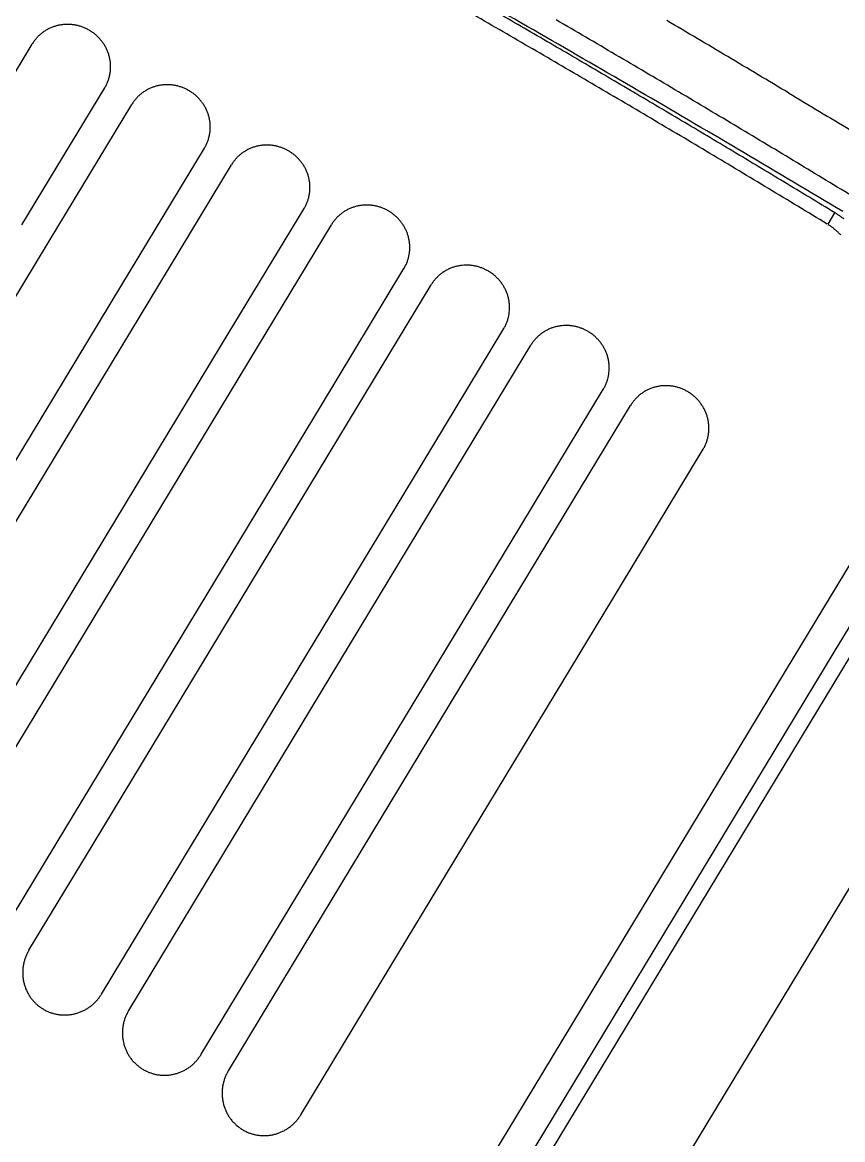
# Model space of a CAD drawing. Header units: metres. Extents: x -81 to 63023, y -186 to 109005.
# Drawn here: x 168.1791 to 168.4889, y -53.6673 to -53.2457 of the extents above; entities that cross this region are included whole.
import ezdxf

# ---------------------------------------------------------------- set-up
doc = ezdxf.new("R2010")
doc.units = ezdxf.units.M
doc.linetypes.add('TRATTEGGIATA2', pattern=[0.375, 0.25, -0.125])
doc.layers.add('LIN010CO', color=2, linetype='Continuous')
doc.layers.add('LIN025CO', color=7, linetype='Continuous')
pattern_1 = [(49.99999999999999, (140.0309396306686, 0), (1.82184668996004, -0.1593908553890309), [0.1905, -2.0955]), (355, (140.0309396306686, 0), (-0.3524342142496934, 1.910568452390351), [0.1524, -1.6764058417]), (100.4514447, (140.1827597006686, -0.013282535), (1.469412470903533, 1.751177519121951), [0.161900088, -1.780902446]), (46.18420000000002, (140.0309396306686, 0.508), (2.710790408921299, -0.4204232793272715), [0.2857499999999999, -3.143249999999999]), (96.63555760999996, (140.2568386306686, 0.472965), (2.37404134051503, 2.474261245977215), [0.2428502314, -2.6713560816]), (351.1841511700001, (140.0309396306686, 0.508), (2.37404134064977, 2.474261245855327), [0.2285996707, -2.5145973192]), (21, (140.2849396306686, 0.381), (1.516143912691325, -1.022651981870876), [0.1905, -2.0955]), (326.0000000000001, (140.2849396306686, 0.381), (0.6180202834764708, 1.841879661223193), [0.1524, -1.6764]), (71.45144499999999, (140.4112849566686, 0.295779001), (2.134164192787162, 0.8192276888590524), [0.161900088, -1.780899376]), (37.50000000000001, (140.0309396306686, 0), (0.03088603250591817, 0.8455503887315311), [0, -1.65608, 0, -1.7018, 0, -1.68275]), (7.499999999999999, (140.0309396306686, 0), (0.6681966251030574, 1.001805748181195), [0, -0.9702799999999999, 0, -1.61798, 0, -0.6413500000000001]), (327.5, (139.4645196306686, 0), (1.355905951668714, -0.05728743992673443), [0, -0.635, 0, -1.9812, 0, -2.6289]), (317.5, (139.2105196306686, 0), (1.48129181386018, 0.2542649103333303), [0, -0.8255, 0, -1.31572, 0, -1.8669])]

# ---------------------------------------------------------------- blocks, each defined once
blk = doc.blocks.new('scavatore2')
for p, q in [((1.03235272411257, -0.7324175916146487), (1.092732663732022, -0.7305939078796655)), ((1.03342820238322, -0.7643895181827247), (1.093819682952017, -0.7625654856674373)), ((1.033826036378741, -0.7763791745528579), (1.094060588628054, -0.774559882003814)), ((0.8477283488027751, -0.7819999707862735), (1.033826036378741, -0.7763791745528579)), ((0.8486941121518612, -0.81397521100007), (1.034872287884355, -0.808351983781904)), ((1.034872287884355, -0.808351983781904), (1.095147608313709, -0.8065314597915858)), ((0.8490562783554196, -0.8259660946205258), (1.035259184893221, -0.820342120481655)), ((1.035259184893221, -0.820342120481655), (1.095388518180698, -0.8185260058380663)), ((1.036281304433942, -0.8523156584706157), (1.096475537866354, -0.8504975836258382)), ((0.8500220417045057, -0.8579413348343223), (1.036281304433942, -0.8523156584706157)), ((1.036661298014224, -0.8643057036679238), (1.096876065246761, -0.8624870087951422)), ((0.8503841990604997, -0.8699319188017398), (1.036661298014224, -0.8643057036679238)), ((0.8513499624095857, -0.9019071590155363), (1.037666780408472, -0.8962797443382442)), ((1.037666780408472, -0.8962797443382442), (1.097927862312645, -0.8944596503861248)), ((0.8046835251152515, -0.9033166475128382), (0.8513499624095857, -0.9019071590155363)), ((0.8517121286131442, -0.9138980428688228), (1.03804093785584, -0.9082702659070492)), ((1.03804093785584, -0.9082702659070492), (1.098315209150314, -0.9064497735816985)), ((0.8049948806874454, -0.9153090659528971), (0.8517121286131442, -0.9138980428688228)), ((1.03902993304655, -0.9402448043692857), (1.099331183359027, -0.9384234973695129)), ((0.8526778919622302, -0.9458732830826193), (1.03902993304655, -0.9402448043692857)), ((0.806011454667896, -0.9472827713470906), (0.8526778919622302, -0.9458732830826193)), ((0.8530400535091758, -0.9578640167601407), (1.039398089982569, -0.9522353571373969)), ((1.039398089982569, -0.9522353571373969), (1.099705336149782, -0.9504138689953834)), ((0.8063854575157166, -0.9592731476295739), (0.8530400535091758, -0.9578640167601407)), ((0.8540058168582618, -0.9898392569739372), (1.040370298549533, -0.9842104027047753)), ((1.040370298549533, -0.9842104027047753), (1.100685637909919, -0.982388670090586)), ((0.8073663590475917, -0.9912479305639863), (0.8540058168582618, -0.9898392569739372)), ((1.040731864981353, -0.9962013044860214), (1.101046455558389, -0.9943795944564044)), ((0.8543679830618203, -1.001830140827224), (1.040731864981353, -0.9962013044860214)), ((0.8077271762304008, -1.003238854929805), (0.8543679830618203, -1.001830140827224)), ((1.198988902848214, -1.019878557883203), (1.203932453878224, -1.019652134738863)), ((0.8553337464109063, -1.03380538104102), (1.041688035707921, -1.028176834573969)), ((1.041688035707921, -1.028176834573969), (1.101991684641689, -1.026355454931036)), ((0.8086719554848969, -1.035214729141444), (0.8553337464109063, -1.03380538104102)), ((1.043737092521042, -1.098124601179734), (1.143905884120613, -1.095099156023934)), ((0.688983803614974, -1.126841995632276), (1.581650919746608, -1.099880349822342)), ((0.8574463538825512, -1.103751228423789), (1.043737092521042, -1.098124601179734)), ((0.737688000779599, -1.107368346303701), (0.8574463538825512, -1.103751228423789)), ((1.065401844214648, -1.109471997944638), (1.142301567830145, -1.107149359304458)), ((0.6888027219101787, -1.120846598874778), (1.065401844214648, -1.109471997944638)), ((0.6903419098816812, -1.171807232545689), (1.773505065124482, -1.139091944787651))]:
    blk.add_line(p, q)
for centre, radius, start, end in [((1.09319275431335, -0.7458553207106888), 0.0152683464454793, 86.81110970834304, 91.72679202816025), ((1.09319537319243, -0.7458215290680528), 0.01523446144280937, 81.90598063575098, 86.81387426220643), ((1.093182411044836, -0.7459042787086219), 0.01531821196613627, 77.0177187046081, 81.90155910889004), ((1.093193195294589, -0.7458617663942277), 0.01527436358040659, 72.12670615900498, 77.0213132437868), ((1.0931496610865, -0.7459918260574341), 0.01541150754380666, 67.26677925705037, 72.12106838653105), ((1.093146489001811, -0.7460002917796373), 0.01542054147600209, 62.41973219684905, 67.26806523043258), ((1.093074589967728, -0.7461394495330751), 0.01557717437979838, 57.62001977670889, 62.42230739769163), ((1.093077923636883, -0.7461337766144425), 0.01557059820220962, 52.81759925567356, 57.61919962564831), ((1.09295447031036, -0.7462986316531897), 0.01577655039545956, 48.08018619791113, 52.82222481831167), ((1.092928422149271, -0.7463250739965588), 0.01581362824722213, 43.34613415951481, 48.07396949182138), ((1.092821140307933, -0.7464313600212336), 0.0159646014073034, 38.67494152311767, 43.35925043503131), ((1.092773450538516, -0.7464634636417031), 0.01602189515779814, 33.98995439965879, 38.65799804957208), ((1.092617463320494, -0.7465726127848029), 0.01621224987993748, 29.38922366586457, 34.00159865030354), ((1.092554672155529, -0.7466063457541168), 0.01628351439761035, 24.79131734687863, 29.38421962091401), ((1.092572225723416, -0.7465985862072557), 0.01626432468566242, 20.19425879284487, 24.79243016642841), ((1.092397202737629, -0.746662381105125), 0.01645061081989331, 15.6468796260994, 20.19235984865452), ((1.092351560480893, -0.7466761418618262), 0.01649827310766895, 11.11657885205649, 15.65014623388164), ((1.092462049797177, -0.746656009927392), 0.01638597532583091, 6.558645210331628, 11.1219946608264), ((1.09230044670403, -0.746674470603466), 0.01654862954414704, 2.039330037867171, 6.558235426133305), ((1.092367558740079, -0.7466710729058832), 0.01648143896978081, 357.498823836689, 2.035827617656745), ((1.092663327232003, -0.746726973215118), 0.01617924108605774, 343.7855226542476, 348.4077485132103), ((1.092259496450424, -0.7466412098146975), 0.01659206885025829, 348.3978516968634, 352.9046150913726), ((1.092581070028245, -0.7466853149235249), 0.01626751022150028, 352.9188653620695, 357.5161203657316), ((1.092879239935428, -0.746833506738767), 0.01593908219581377, 329.8613286705604, 334.5531974426488), ((1.092657934408635, -0.7467329350765795), 0.01618213123720372, 334.5683309512916, 339.1896404569694), ((1.092584123834968, -0.7467000233009458), 0.01626282006565589, 339.1736403437202, 343.772269895283), ((1.093222179450095, -0.7471233264077455), 0.01548859342022442, 306.036895480609, 310.8652984382078), ((1.093204647302628, -0.7471022594254464), 0.01551599651838939, 310.8633605041354, 315.6832874598081), ((1.093083296902478, -0.7469834957737476), 0.01568579236742133, 315.6825710890737, 320.4262132917156), ((1.092986366245896, -0.7469060465227813), 0.01580984795768043, 320.4336556336129, 325.1637818113441), ((1.092917783651501, -0.7468599376734346), 0.01589247851476982, 325.1685805731324, 329.8739654441741), ((1.093357134144753, -0.747311866376549), 0.01526063095259131, 271.7368982277926, 276.6370032091235), ((1.093370286282152, -0.7474018011707813), 0.01516977887042699, 276.6269217842939, 281.5568068755568), ((1.093355234712362, -0.7473366104532033), 0.01523666348763388, 281.5631465137438, 286.4717273914106), ((1.093370112590492, -0.7473803136963397), 0.01519053550979372, 286.4646524304653, 291.3867489068451), ((1.093333012424409, -0.7472861590795219), 0.01529173564084827, 291.3875404325515, 296.2791695064465), ((1.093336196616292, -0.7472989682573825), 0.01527884093800564, 296.2897296539255, 301.18387860311), ((1.093280845787376, -0.7472019337583333), 0.01539051497511932, 301.1731196540063, 306.0324485442241), ((1.094520542770624, -0.789820262696594), 0.01526731076603811, 86.8109425094314, 91.72639572397698), ((1.094523276202381, -0.7897892540786415), 0.01523619808441454, 81.90682532121556, 86.8147189892765), ((1.094510208349675, -0.7898684977553785), 0.01531649244474064, 77.01631970672881, 81.9001600938888), ((1.094521098770201, -0.7898294960614294), 0.01527604131913087, 72.12864877498701, 77.02325586759571), ((1.094477457460016, -0.7899560341611505), 0.01540986646018322, 67.26430950249504, 72.11859863281184), ((1.094476560596377, -0.7899634214118123), 0.01541702643087457, 62.4219085073219, 67.27184509550732), ((1.094401344191283, -0.7901024802122265), 0.01557510765081677, 57.61073068943919, 62.41347648557057), ((1.094395222142339, -0.7901169685646892), 0.01559062151668677, 52.82438108392321, 57.6202544123934), ((1.094285048544407, -0.790261642774567), 0.01577246973163595, 48.08056126555747, 52.82305804938486), ((1.09426060738042, -0.7902884776704013), 0.01580876599430349, 43.34995671763832, 48.07962471987597), ((1.094147235620767, -0.7903974645305425), 0.01596602143241199, 38.67077262788478, 43.3550815248916), ((1.094103216659278, -0.790429457090795), 0.0160203796608982, 33.99369269938838, 38.66173635563778), ((1.093948814086616, -0.7905364714097232), 0.01620822685620024, 29.3886509326564, 34.00217136405988), ((1.093878560233861, -0.7905735613312572), 0.0162876412189894, 24.78884162458807, 29.38105662511487), ((1.093892897479236, -0.7905664364807308), 0.01627163757910022, 20.19181036909558, 24.7872326524832), ((1.093731420114636, -0.7906282043550164), 0.01644451109849415, 15.65228691248768, 20.19959988011316), ((1.093680296558887, -0.7906419227365404), 0.01649743988517315, 11.11646429712661, 15.65026077628032), ((1.093787535559386, -0.790622363332659), 0.01638844225142741, 6.558988848280341, 11.12165103015939), ((1.093912226613611, -0.7906515593640506), 0.01626427002744391, 352.9184071794758, 357.5165785531573), ((1.093628371600062, -0.7906404447276145), 0.01654862954126644, 2.039330037867171, 6.558235426133305), ((1.093695484101772, -0.790637046797201), 0.01648143897265197, 357.498823836689, 2.035827617656745), ((1.093985878396779, -0.7906970495823771), 0.01618291285576532, 334.5623565499882, 339.1836660510486), ((1.093910642899573, -0.7906673466786742), 0.01626379268391369, 339.1800464451633, 343.7782178247172), ((1.094002145342529, -0.7906956437509507), 0.01616802855139808, 343.7839190277871, 348.4093521487702), ((1.093577425926924, -0.7906055382918566), 0.0166021910028329, 348.3992262746291, 352.9032405140294), ((1.094401513691992, -0.7909423538949341), 0.01569770996604731, 315.6887443061471, 320.4291793128417), ((1.094310611486435, -0.790867721196264), 0.01581532432230314, 320.4305485194599, 325.1586129348987), ((1.094250297639519, -0.7908269942272455), 0.01588809377037518, 325.1623336467823, 329.8693221362547), ((1.09420729521662, -0.7908013078849763), 0.01593817967616959, 329.8670583963258, 334.5589271516348), ((1.094660937320441, -0.7912521332036704), 0.01529173564185167, 291.3875404325515, 296.2791695362758), ((1.094665877521038, -0.7912649642676115), 0.01527804361294871, 296.2838623244803, 301.1780112781121), ((1.094608775340021, -0.7911680575925857), 0.01539051497511932, 301.1731196540063, 306.0324485442241), ((1.094548329245299, -0.7910894290544093), 0.01548965773815945, 306.0421728281494, 310.8705757827339), ((1.094537121243775, -0.791073065251112), 0.01550936626454972, 310.8623296346711, 315.6843183288133), ((1.094685996416956, -0.7912906410638243), 0.01524780784507202, 271.7348365120333, 276.6390649127451), ((1.09469486400485, -0.7913468584883958), 0.01519094218103976, 276.630357927611, 281.5533706966908), ((1.094684049487114, -0.7912991552148014), 0.01523984493043096, 281.5572859485043, 286.4647214275595), ((1.094699735753238, -0.7913564427290112), 0.01518046070757305, 286.4692255722927, 291.3947581828006), ((1.095848609227687, -0.8337874186690897), 0.01526834644559298, 86.81110970834304, 91.72679200149194), ((1.095851228106767, -0.8337536270264536), 0.01523446144280937, 81.90598063575098, 86.81387426220643), ((1.095838137902319, -0.8338346215896308), 0.01531649244474064, 77.01631970672881, 81.9001600938888), ((1.095849028322846, -0.8337956201285124), 0.01527604131991527, 72.12864874959399, 77.02325586759571), ((1.095805387012661, -0.8339221582282335), 0.01540986646018322, 67.26430950249504, 72.11859863281184), ((1.095802322030067, -0.8339341622777283), 0.01542212249656265, 62.42271028566104, 67.27104330930153), ((1.095730444882065, -0.8340715474914759), 0.01557717437979838, 57.62001977670889, 62.42230739769163), ((1.09573377808556, -0.8340658745728433), 0.01557059820220962, 52.81759925567356, 57.61919962564831), ((1.095612003002316, -0.8342287922278047), 0.01577399277838439, 48.0807903551297, 52.82282897059518), ((1.09558425238356, -0.8342588399536908), 0.01581489057939752, 43.35087307495711, 48.07870838143924), ((1.095475160516798, -0.8343634384218603), 0.01596602143241199, 38.67077262788478, 43.3550815248916), ((1.095424802973866, -0.8344000922515988), 0.0160282413043584, 33.99483812972682, 38.6605909175268), ((1.09528632229194, -0.8344965276774019), 0.01619697301036256, 29.38704730414865, 34.00377500270537), ((1.095206485129893, -0.8345395352225751), 0.0162876412189894, 24.78884162458807, 29.38105662511487), ((1.095227697864175, -0.8345314832404256), 0.01626500686143214, 20.19693679244267, 24.7944208851461), ((1.09505116706714, -0.8345944611355662), 0.01645242650017597, 15.6450438430707, 20.19052406215524), ((1.095009305980057, -0.8346081075724214), 0.0164964165729668, 11.11790873429602, 15.65147610951316), ((1.095117900054902, -0.8345879579428583), 0.01638597532583091, 6.558645210331628, 11.1219946608264), ((1.094956296961755, -0.834606418851763), 0.01654862954126644, 2.039330037867171, 6.558235426133305), ((1.0950215193443, -0.8346031529363245), 0.01648333203885665, 357.4990493278931, 2.036053115977765), ((1.095329595729709, -0.8346610590815544), 0.01616864042113, 343.7824881305, 348.4072339859094), ((1.094903447665274, -0.8345716448966414), 0.0166040634923622, 348.4004914609231, 352.9045057057628), ((1.09524202067405, -0.83461755188182), 0.01626241309613868, 352.9176603265968, 357.5158316923314), ((1.095560582820326, -0.8347817375324667), 0.01590898764163961, 325.1654263091889, 329.8662294589714), ((1.09554829262197, -0.8347741705365479), 0.01592341577217097, 329.8648820663749, 334.5611034870414), ((1.095315662678331, -0.8346630423329771), 0.01618122551174386, 334.5595886137251, 339.1808981227758), ((1.095238240901381, -0.8346339669078588), 0.01626392642192491, 339.1820961465708, 343.7807256989522), ((1.095876254606992, -0.8350554031785578), 0.01548965773815945, 306.0421728281494, 310.8705757827339), ((1.095860497094691, -0.8350342076737434), 0.01551599651838939, 310.8633605041354, 315.6832874598081), ((1.095739147160202, -0.8349154437892139), 0.01568579236742133, 315.6825710890737, 320.4262132917156), ((1.09564221650362, -0.8348379945382476), 0.01580984795768043, 320.4336556336129, 325.1637818113441), ((1.096013925969601, -0.8352567648980767), 0.01524780784495811, 271.7348365120333, 276.6390649127451), ((1.096023351885378, -0.8353164726868272), 0.01518741085747376, 276.629785243582, 281.5539433896056), ((1.096011089161038, -0.8352687084116042), 0.01523666348763388, 281.5631465137438, 286.4717273914106), ((1.096024221275002, -0.8353123893029988), 0.01519105180071887, 286.4709436400256, 291.3930401162287), ((1.095988862216473, -0.8352181073278189), 0.01529173564084827, 291.3875404325515, 296.2791695064465), ((1.09599380241707, -0.8352309381589293), 0.01527804361294871, 296.2838623244803, 301.1780112781121), ((1.095936700236052, -0.8351340317167342), 0.01539051497511932, 301.1731196540063, 306.0324485442241), ((-6.520233929157257, -1.293113611172885), 7.730939672461023, 2.973843815356429, 3.294929151459684), ((1.097334743011743, -0.8777329612057656), 0.01525285061495629, 86.82175588701888, 91.72323535652069), ((1.097335545346141, -0.8777336936909705), 0.01525353755273371, 81.92275054867662, 86.82491722581135), ((1.097329262644053, -0.8777771482709795), 0.01529744375463621, 77.03275473128308, 81.92232210743305), ((1.097334616817534, -0.8777532107196748), 0.01527291511845969, 72.13619601801015, 77.03217761897876), ((1.097294283565134, -0.8778767962940037), 0.0154029149241824, 67.27783729237959, 72.13441721801307), ((1.097305869683623, -0.8778497404418886), 0.01537348379490525, 62.41503606460039, 67.27871745639835), ((1.097222515381873, -0.8780102506279945), 0.01555434625579817, 57.60752356755267, 62.41668367215876), ((-5.667789738159627, -1.216468887636438), 6.874545411130172, 2.765420483011577, 2.952892234377541), ((1.097221814561635, -0.8780131272505969), 0.01555715072858951, 52.80460813856777, 57.61101926032968), ((1.097106844186783, -0.8781661749817431), 0.01574856873402206, 48.05843015645326, 52.80802857848719), ((1.097110616508871, -0.8781595686450601), 0.01574113362538773, 43.30251508453277, 48.05257166038155), ((1.096949625760317, -0.8783153225667775), 0.01596511766052414, 38.62850326303202, 43.31304124069349), ((1.096869357395917, -0.8783772019669414), 0.01606645361697599, 33.96744118228424, 38.62219773648921), ((-5.500623560044914, -1.211331783793867), 6.702158686719823, 2.745663701932759, 2.966825330353346), ((1.096849744673818, -0.8783918714616448), 0.01609091575687823, 29.32431690651705, 33.97174259280435), ((1.096696415450424, -0.8784782781731337), 0.01626691549905012, 24.72699618572577, 29.32516754840479), ((1.096639960072935, -0.8785030082799494), 0.01632853910469378, 20.14356618246916, 24.72295206728857), ((1.096603579353541, -0.8785176868550479), 0.01636774959999328, 15.579101771394, 20.14794943359165), ((1.096535801421851, -0.87853411748074), 0.01643745026707434, 11.0202994686364, 15.57081973606324), ((1.096475448925048, -0.8785478235222399), 0.01649930963019888, 6.495220437596687, 11.02695505523088), ((1.096452734898776, -0.8785487113054842), 0.01652197832724215, 1.962903512119249, 6.48936899421324), ((1.096600821241736, -0.8785570387262851), 0.0163730619683644, 348.308077411872, 352.875550514266), ((1.096493532881141, -0.8785416942555457), 0.01648142536668879, 352.8688779469719, 357.4061108169122), ((1.096603330224752, -0.8785480917431414), 0.01637145116025854, 357.4110865488094, 1.978788749895938), ((1.096764507237822, -0.8786048439797014), 0.01620177222195978, 334.5087846515889, 339.1250541712393), ((1.096689435187727, -0.8785722493194044), 0.0162835316201757, 339.1120187828946, 343.7044628756174), ((1.096688666380942, -0.8785762628540397), 0.01628314380842434, 343.7187765654597, 348.3116788378219), ((-5.601245848461986, -1.213215882657096), 6.807922068422949, 2.575789762638015, 2.765094975776564), ((1.097209094557911, -0.8788736208807677), 0.01567942088800626, 315.6249330349042, 320.3894219381991), ((1.097089293878525, -0.8787746571470052), 0.01583481057716254, 320.3899270800856, 325.1129516066453), ((1.097082857973874, -0.8787722412962466), 0.01584147175879907, 325.1190975541847, 329.8393730542196), ((1.096914876718074, -0.8786711141001433), 0.01603752089071121, 329.8285182317866, 334.4912928669265), ((1.097471698187292, -0.8792500013951212), 0.01521620571878328, 286.4625987066566, 291.3762192942935), ((1.09743880899623, -0.8791652803774923), 0.01530708632418311, 291.375270762168, 296.2620891724876), ((1.09742521122098, -0.8791419621556997), 0.01533401454767574, 296.2691004468391, 301.1456103032353), ((1.097399211023003, -0.8790958377067), 0.01538693812938778, 301.139638430721, 306.0003417664678), ((1.097348757553846, -0.8790331413038075), 0.01546731701563872, 306.0150308417356, 310.8503062785724), ((1.097237935289741, -0.8789027528837323), 0.01563843264759622, 310.844968297312, 315.6273257148209), ((-5.514535998925567, -1.21196553693153), 6.716085512842456, 2.524675348883978, 2.745378627599956), ((-6.520256126765162, -1.293133518192917), 7.730962872816738, 2.652897268729562, 2.973982605860848), ((-5.69834909401834, -1.216880109393969), 6.913870596567794, 2.479631046141997, 2.695063116657953), ((1.097466256003827, -0.8791929015424103), 0.01527372586845842, 271.7318703993283, 276.6283101473354), ((1.097481564618647, -0.8793055308051407), 0.01516008256064531, 276.6199746578606, 281.5523796097395), ((1.097461548633873, -0.879221728304401), 0.01524619619636469, 281.5630054478418, 286.4690664897632), ((1.098774182610214, -0.9216961041092873), 0.01525323735735094, 86.841609363332, 91.72430436447559), ((1.098776088096201, -0.9216844302136451), 0.01524147627467043, 81.94051196668059, 86.84634391512873), ((1.098769103176892, -0.9217203729785979), 0.01527804340522714, 77.037262800601, 81.93347346042059), ((1.098769013769925, -0.9217272296082228), 0.01528474555400051, 72.15084367383426, 77.04270184306382), ((1.098732500337064, -0.9218391836620867), 0.01540250263159124, 67.2923953147221, 72.14920432895966), ((1.098771797958761, -0.9217475622426718), 0.01530281317583019, 62.40979985747068, 67.2957019868601), ((1.098668558523059, -0.9219453469850123), 0.01552592105994209, 57.59162955520316, 62.41018202417842), ((1.098665969446301, -0.921951767988503), 0.0155327297041765, 52.78251947253781, 57.59626122891899), ((1.098550450056791, -0.9221003327984363), 0.01572090960253271, 48.01620483103653, 52.77473753691278), ((1.098521002568305, -0.9221349698491395), 0.01576635456726062, 43.27835997611625, 48.02085674218635), ((-5.659451995510608, -1.215854244073853), 6.866187977053729, 2.388254571553223, 2.575955495277707), ((1.098409729078412, -0.9222409331705421), 0.0159200077410065, 38.58409486357294, 43.28146171286107), ((1.098336431197822, -0.9222975950688124), 0.01601264225759885, 33.9082182510951, 38.57901097159517), ((1.098253324627876, -0.9223568642046303), 0.01611467939836994, 29.27817538393639, 33.91827023769888), ((1.098138039931655, -0.9224186474457383), 0.01624545270452453, 24.66503892692185, 29.26939574857438), ((0.8053266895003617, -0.9314678572118282), 0.01611979074141371, 129.0368411956754, 133.7733817434988), ((0.8053889377042651, -0.9315387571696192), 0.01621406704422935, 124.3413107056714, 129.0499028225236), ((0.805430056527257, -0.9316048913169652), 0.0162918697963455, 119.6424495769182, 124.3295075048573), ((0.8054181905463338, -0.9315801397897303), 0.01626448894678314, 114.9559998995805, 119.6492431952808), ((0.8054725518450141, -0.931700011016801), 0.01639610453872403, 110.2937562908244, 114.9514909559705), ((0.8054595650173724, -0.9316623650956899), 0.01635629094908805, 105.6299262689259, 110.2968244703465), ((0.8054936560802162, -0.931776963872835), 0.01647583734525754, 101.0021290155141, 105.636725718843), ((0.8054856676608324, -0.9317458048462868), 0.01644372651741854, 96.35291068068011, 100.9955255195927), ((0.8054939704015851, -0.9318040150683373), 0.01650249788657671, 91.73307642556638, 96.35919680966931), ((1.098102955147624, -0.9224346277769655), 0.01628400521315965, 20.07240530918047, 24.66462030675758), ((1.098023989703506, -0.9224655167199671), 0.01636877560565874, 15.51047697995038, 20.07909555221929), ((1.097928708419204, -0.9224909516051412), 0.01646738859970589, 10.96528372946726, 15.50709845974345), ((-5.521500859875232, -1.21231762971729), 6.723059122954702, 2.304584350338375, 2.525058437540283), ((-5.691025809850544, -1.216607943410054), 6.906542394493275, 2.26434249607793, 2.480003747883627), ((0.8052073330618441, -0.9313601225148886), 0.01595902928846829, 148.0834654441122, 152.8671973648653), ((0.8051423882134259, -0.9313173266127706), 0.01588127754324668, 143.2833201363152, 148.0906475959692), ((0.8052906235679984, -0.9314297868404537), 0.01606733848545151, 138.5262228876904, 143.2778830468736), ((0.8053072667680681, -0.9314455830026418), 0.0160902699807194, 133.7783109462349, 138.5233276626466), ((1.098057212308049, -0.9224692052230239), 0.01633709460079215, 6.399038859196513, 10.97613383275515), ((1.097757061943412, -0.9224705398082733), 0.01663941782120027, 352.8045139777527, 357.2989062380738), ((1.097729944158345, -0.9225015507545322), 0.01666592928326062, 1.897089130293168, 6.384150354389964), ((1.098136036656797, -0.9224933658260852), 0.01625978915095662, 357.3163178547545, 1.91563468701193), ((0.8049580380320549, -0.9312625844031572), 0.01569051995483764, 162.5003912533929, 167.3659052999892), ((0.805092086084187, -0.9313023786526173), 0.01583033052814946, 157.686012332828, 162.5089173596004), ((0.8051250739954412, -0.9313201890327036), 0.01586761086793187, 152.8600631959788, 157.6717432128549), ((1.098132563754916, -0.9225338220130652), 0.01625782787155163, 339.060445714626, 343.6604498167932), ((1.098093635868281, -0.9225200044456869), 0.016299070945917, 343.652337237131, 348.2406576848198), ((1.098047920502722, -0.9225094660650939), 0.01634597437278895, 348.2371507433783, 352.8121838838003), ((-5.529263525735587, -1.212460760260001), 6.765654547562915, 2.305142675776199, 2.418359123568236), ((0.8049411801621318, -0.9312833941075951), 0.0156772894489184, 177.0177242814323, 181.8873617583482), ((0.8049802156165242, -0.9312829440459609), 0.01571624909874879, 172.1688123209424, 177.0267667224087), ((0.8051690487191081, -0.9313126096967608), 0.01590736350041239, 167.3563214585779, 172.1556310225477), ((1.09841345064342, -0.9226682456210256), 0.01594549930677478, 325.0814094018999, 329.7712163924378), ((1.098310376051813, -0.9226089220028371), 0.01606442502841924, 329.7734868643964, 334.4287015856734), ((1.098246967419982, -0.9225750190671533), 0.01613625654895046, 334.4172930292797, 339.0518897273804), ((-5.659374695736915, -1.215915135107934), 6.866113282253859, 2.201088195298172, 2.388789124766127), ((0.8050668300129473, -0.9312807254027575), 0.0158029591886157, 181.8820278968481, 186.7134089298283), ((0.8050368004478514, -0.9312833070289344), 0.01577283374340612, 186.7168478137734, 191.5564757701551), ((0.8050740547478199, -0.931279017124325), 0.01581019256987524, 191.5446607403132, 196.3742091283508), ((0.8051194413565099, -0.9312613464426249), 0.0158587202588849, 196.3892350479478, 201.2032058863958), ((1.09877090388909, -0.9230030393227935), 0.0154528556481057, 301.131701053609, 305.9720162706382), ((1.098720329347998, -0.9229363498743623), 0.0155365347737031, 305.978497680206, 310.792010349717), ((1.098700144793838, -0.9229110844898969), 0.01556884985354357, 310.7875029104974, 315.5907068847825), ((1.098578523378819, -0.9227907853201032), 0.01573991380055728, 315.5876895944443, 320.3519493973784), ((1.09850794589147, -0.922735711093992), 0.01582939846905889, 320.3614590774346, 325.0858581042673), ((-6.492762490641326, -1.291880856268108), 7.703440722651019, 2.330823923604421, 2.653055172726127), ((0.8050986458547413, -0.931271841051057), 0.01583553713159521, 201.1950187895778, 206.0163202402701), ((0.8052088981494308, -0.9312184089794755), 0.01595805425322392, 206.0150925756821, 210.7999699236955), ((0.8051666463725269, -0.9312417667824775), 0.01590980178168212, 210.805627521976, 215.6040207503734), ((1.098869757261127, -0.9231592116411775), 0.01527125824605532, 271.7320373615615, 276.6287061696288), ((1.098881717771292, -0.9232585655990988), 0.01517118792055609, 276.627150844533, 281.5565777935807), ((1.098864697385579, -0.9231771470513195), 0.0152543655770805, 281.5579473195842, 286.4612594103111), ((1.09885962959379, -0.923161588376388), 0.01527072263946194, 286.4629515313439, 291.3593912664317), ((1.098846283741295, -0.9231242907699198), 0.01531031924732028, 291.355068583894, 296.2407416343633), ((1.098847047425807, -0.9231311709154397), 0.01530381066515653, 296.2495652910505, 301.1356964694371), ((0.8053146074526012, -0.9311392437666655), 0.01608979011460874, 215.5941118920435, 220.3388995233117), ((0.8053576028905809, -0.9311022034380585), 0.01614653871043359, 220.3403266555729, 225.0693074103221), ((0.8052911330014467, -0.9311690400354564), 0.01605227644253667, 225.0687887766255, 229.8236561309245), ((0.8054255908355117, -0.9310116730630398), 0.01625925928860927, 229.8193913517458, 234.5165291231031), ((0.8054235544987023, -0.9310126695781946), 0.0162572657438897, 234.5203352747867, 239.2156403470327), ((-5.514500488061458, -1.212004197295755), 6.716051809684037, 2.083610785478529, 2.304314058432153), ((-5.698325353674591, -1.216863459907472), 6.913846334136603, 2.04863622148926, 2.264068287398063), ((-5.542995992582291, -1.212935911258683), 6.779395013659609, 2.191499796495457, 2.304487061118687), ((0.8054757709614933, -0.9309286286588758), 0.01635619023574507, 239.2091717627607, 243.8781317691372), ((0.8054474056698382, -0.930984579725191), 0.01629346549821025, 243.8810636202299, 248.5662888600191), ((0.8055110336281359, -0.9308231356553733), 0.0164669952787377, 248.5654827179444, 253.2028284880588), ((0.8055071881972253, -0.9308331802021712), 0.01645626817458248, 253.2055390043921, 257.8444884137779), ((0.805515852291137, -0.9308110531419516), 0.01647972392598213, 257.8312407690748, 262.4651502095275), ((0.8055106964893639, -0.9308145635295659), 0.0164755684644719, 262.48132345715, 267.1143165387006), ((0.805514118168503, -0.930783974006772), 0.01650629141598405, 267.1078008483522, 271.7265903661709), ((1.100102098658681, -0.9656627939548343), 0.01525395258676849, 86.84172391623696, 91.72418982704257), ((1.100104013457894, -0.9656504043377936), 0.01524147627467043, 81.94051196668059, 86.84634391512873), ((1.100097028072923, -0.9656863468699157), 0.01527804340466219, 77.03726282959394, 81.93347348683703), ((1.100096938665956, -0.9656932037323713), 0.01528474555400051, 72.15084367383426, 77.04270184306382), ((1.100058660376817, -0.9658052860759199), 0.01540316585615503, 67.286292837809, 72.14310185051924), ((1.100099727511406, -0.9657136863097548), 0.01530281317583019, 62.40979985747068, 67.2957019868601), ((1.099996359553188, -0.9659096919931471), 0.01552440409650091, 57.58816777410011, 62.40672025975221), ((-5.659420941956341, -1.215843051671982), 6.866156726002372, 2.012771372449285, 2.200472304086252), ((1.099993749521673, -0.9659178964793682), 0.01553272970578983, 52.78251944322225, 57.59626122891899), ((1.099880031310022, -0.9660663318354636), 0.01571971685210992, 48.02114758759034, 52.77968029972274), ((1.099848777987063, -0.9661009483970702), 0.01576635456528074, 43.27835998582835, 48.02085677094301), ((1.09973763441667, -0.9662087366450578), 0.01592116419624018, 38.58919689298367, 43.28656375820089), ((1.099664356559515, -0.9662635691929609), 0.0160126422598958, 33.9082182510951, 38.57901096116647), ((-5.542962454725057, -1.212996275629848), 6.779363809013422, 2.07903316646311, 2.192020433081875), ((0.8068065280094743, -0.9755483870394528), 0.0162677348701542, 114.9420360800132, 119.6343630312195), ((0.8068656423129141, -0.9756788110826164), 0.01641092330405785, 110.2839987067693, 114.9371516378595), ((0.8068627016618848, -0.9756708643399179), 0.01640244995861241, 105.6303761162796, 110.2839872135358), ((0.8068842329084873, -0.9757410457823426), 0.01647583734525754, 101.0021290155141, 105.636725718843), ((0.8068750207312405, -0.9757018671371043), 0.01643562082946353, 96.3517652477672, 100.9966709698235), ((0.8068851972930133, -0.9757772923912853), 0.01651170912974601, 91.73384669487392, 96.35790526966048), ((1.099577859975398, -0.9663249235600233), 0.01611865624872475, 29.27874811033552, 33.91769752418063), ((1.099469987675548, -0.9663833905942738), 0.01624134142540875, 24.66750230920295, 29.27254639400389), ((1.099437271244824, -0.9663971834816039), 0.01627682933216635, 20.06882466233081, 24.66355967375365), ((1.099344875663519, -0.966433749999851), 0.01637616229746009, 15.51150789198823, 20.07806462620448), ((0.8066914873197675, -0.975420837290585), 0.01609670218919025, 138.4751059439798, 143.2185190599853), ((0.8067091396078467, -0.9754371624439955), 0.01612074072306997, 133.7371764130937, 138.4732588029347), ((0.8067164649255574, -0.9754460523836315), 0.01613222815227497, 129.0017284190233, 133.7341454422422), ((0.8067948115058243, -0.975538139231503), 0.01625309837227157, 124.3146934018283, 129.012060233533), ((0.8068326669745147, -0.9756002768408507), 0.01632576231930612, 119.6240528409162, 124.3014891145382), ((1.099256633315235, -0.9664569257292897), 0.01646738859689425, 10.96528372946726, 15.50709845974345), ((1.099385005887598, -0.9664333062246442), 0.01633686726640959, 6.392502294130547, 10.96959726789978), ((1.099057852290571, -0.9664694399107248), 0.01666600994775414, 1.903667766357269, 6.390728989696985), ((0.8064691047184169, -0.9752806005999446), 0.01583229533328044, 157.6086290154065, 162.4306177055209), ((0.8065435909666121, -0.9753117221407592), 0.01591302095741467, 152.8092506292277, 157.6071856955823), ((0.8065605224110186, -0.975324637722224), 0.0159339835749103, 148.0044691290011, 152.7957608037055), ((0.8065590020269156, -0.9753203401342034), 0.01593041726472108, 143.2227022145724, 148.014681135328), ((1.099382303655148, -0.9664765179622918), 0.01633943236550759, 348.2362343823888, 352.8131002591827), ((1.099079068284482, -0.9664360014721751), 0.01664535408097725, 352.8053158084081, 357.2981044011653), ((1.099465582054108, -0.9664593506604433), 0.01625817039292655, 357.3160887655243, 1.915863773100892), ((-5.521510760765523, -1.21230584802106), 6.723068414952348, 1.863533605514286, 2.084007692584), ((-5.502056771889329, -1.211461332859471), 6.738429368250305, 1.964933577070013, 2.078608400848226), ((0.8063234630972147, -0.9752608444541693), 0.01568552541187825, 172.0729176894129, 176.9402643623793), ((0.8064462430775166, -0.9752764767035842), 0.01580928829208062, 167.2490833978899, 172.0781736169094), ((0.8064835919067264, -0.9752869999501854), 0.01584803863073546, 162.4243719045951, 167.2417789632077), ((1.099638300947845, -0.9665748961269855), 0.01606442502841924, 329.7734868643964, 334.4287015856734), ((1.099574892316014, -0.9665409931913018), 0.01613625654895046, 334.4172930292797, 339.0518897273804), ((1.099460507277399, -0.966497927904129), 0.01625847825012389, 339.0542736140608, 343.6542777195666), ((1.099421692080796, -0.9664878470357507), 0.01629856158401506, 343.6586732934958, 348.2469937528952), ((-5.698380381334573, -1.216858430067077), 6.913901146706158, 1.8331461982992, 2.048578260911685), ((0.8064429028891027, -0.9752689152956009), 0.01580522596584133, 176.9341602730715, 181.7641668238109), ((0.8063345924019814, -0.9752708643209189), 0.0156969069020445, 181.7692269174759, 186.6329083256048), ((0.8064742446877062, -0.9752556893508881), 0.0158373769643073, 186.6290826927125, 191.4490096589922), ((1.100030350964516, -0.9668815182521939), 0.01556409956086762, 310.7915209974541, 315.5965576496935), ((1.0998973287642, -0.966750145656988), 0.01575105684831864, 315.5937198373597, 320.3550015557557), ((1.099832185544074, -0.9666973683051765), 0.01583489152757081, 320.3583453873829, 325.0806826430369), ((1.099746626336128, -0.9666375741362572), 0.01593927398899811, 325.0804930491292, 329.7721327337354), ((-5.693079363554716, -1.217035558773205), 6.899836264628932, 1.826066979673621, 2.012851182766435), ((0.8064103061333299, -0.9752711181063205), 0.01577164872558476, 191.4401805245009, 196.2814120395566), ((0.8064085016958416, -0.9752662209793925), 0.01577129025366334, 196.3003275565023, 201.141329995036), ((0.8065455462783575, -0.9752177733462304), 0.01591658510711827, 201.126062731935, 205.9223942328868), ((0.8065601591952145, -0.9752053634729236), 0.01593515323278212, 205.9395573284873, 210.7313071808964), ((1.100211386568844, -0.9672245618421584), 0.01517096461882915, 276.6206206019953, 281.5500475434599), ((1.100190874189138, -0.9671432489994913), 0.01525473845238746, 281.5643799061373, 286.4676919824914), ((1.100191720295697, -0.96713972161524), 0.01525788143460898, 286.4608898110184, 291.3614529454185), ((1.100171890109777, -0.967085006646812), 0.01531606087300638, 291.3559848989466, 296.2398253132855), ((1.100166693329811, -0.9670820177998394), 0.01532103953986722, 296.2523142335939, 301.1329475293161), ((1.100108277983963, -0.9669806084129959), 0.01543804549447571, 301.123930652931, 305.9685983854176), ((1.100048258900642, -0.9669024739414454), 0.01553653477208757, 305.978497680206, 310.792010349717), ((-6.509220153558999, -1.292552125407383), 7.719912069611645, 2.009290554729199, 2.330834257748108), ((21.41924556205049, -0.2877478005830199), 20.19871535895484, 181.9652090676814, 182.0037118321933), ((0.8065860709175467, -0.9751922353170812), 0.01596413529373169, 210.7242843711767, 215.506183645086), ((0.806600637268275, -0.9751806515268981), 0.01598272070069838, 215.5096603455537, 220.2867488522147), ((0.8066891324706376, -0.9751053838990629), 0.01609889576544481, 220.2874366698439, 225.02993343784), ((0.8066705423407257, -0.9751237509772182), 0.01607276287897139, 225.0305454952293, 229.7796857350831), ((1.100197682157159, -0.967125185765326), 0.01527125824605532, 271.7320373615615, 276.6287061696288), ((0.8067739107646048, -0.9750058203935623), 0.01622955887572747, 229.7698793691495, 234.4752642487803), ((0.8067587376572192, -0.9750244480092078), 0.01620558238730975, 234.4806554267002, 239.1908511503059), ((0.806827328633517, -0.9749119356274605), 0.01633734755567729, 239.1863469988006, 243.861034219554), ((0.8068238971754909, -0.9749148928094655), 0.01633318138844928, 243.8672690304004, 248.5401235339131), ((0.8068583146668971, -0.9748314684256911), 0.0164234141042705, 248.5348533690858, 253.185257230491), ((0.8068450554274023, -0.9748738429043442), 0.01637901558099853, 253.1867773125956, 257.8472610536306), ((0.8068710961379111, -0.9747530061285943), 0.01650262647724565, 257.8471964285151, 262.4744622654804), ((0.8068683394230902, -0.9747698474675417), 0.01648556914945344, 262.4762944193778, 267.1065384293371), ((0.806868864223361, -0.9747646774630994), 0.01649075906653118, 267.1056244996374, 271.7287667175681), ((1.101506398059428, -1.009650385472924), 0.0152777160380794, 86.88531996573148, 91.72517699639296), ((1.101514087989926, -1.009576318087056), 0.01520334066375151, 81.98088872847403, 86.89909085683), ((1.101501469500363, -1.009620770113543), 0.01524911957551818, 77.05209604790814, 81.95724075709644), ((1.101504957769066, -1.009625297039747), 0.01525275048475458, 72.1665095319241, 77.06867623539496), ((-5.514511525630951, -1.212086435174569), 6.716065746558921, 1.642901239540893, 1.863604519197139), ((20.94986294163391, -0.3042901896405965), 19.72904134415165, 182.0033613975298, 182.0427808986082), ((1.101471982896328, -1.00971493544057), 0.01534818078718391, 67.27758780946408, 72.15180688149317), ((1.101485497318208, -1.009689392521977), 0.01531940066590727, 62.40644561595612, 67.28730799552604), ((1.101411157753319, -1.009830579860136), 0.0154789624447216, 57.57211973561654, 62.40464618148663), ((1.101408555638045, -1.00983411539346), 0.01548334196539537, 52.74191758381923, 57.57100781322112), ((1.10129499156028, -1.009984767530113), 0.0156720010970436, 47.97171407233856, 52.74490815148825), ((1.101270929910243, -1.01001059403643), 0.01570729463121542, 43.20876542593733, 47.96958895231218), ((-5.634359596297145, -1.215168560855091), 6.841086824633491, 1.637721086913912, 1.826109570035662), ((-5.705694747157395, -1.21703249681741), 6.921217337745264, 1.617446601549705, 1.832649487665753), ((0.8082218864001334, -1.019701309967786), 0.01646971857529259, 96.35657614883343, 100.9918601031292), ((0.8082258044742048, -1.019727283390239), 0.01649596627650432, 91.7321600408692, 96.36011315868475), ((1.101158509962261, -1.010118474951014), 0.01586309487886584, 38.50067621488897, 43.21476638738431), ((1.101088786032051, -1.010171248344705), 0.0159505138114973, 33.80422635390758, 38.49311698240304), ((1.100971987005323, -1.010250232415274), 0.0160915105394374, 29.15957069552926, 33.80653821002635), ((1.100876596756279, -1.010305737145245), 0.01620185602595765, 24.5498877990511, 29.16661549690411), ((0.808075949549675, -1.019446721300483), 0.01617309684614824, 128.9712463795989, 133.6919800506357), ((0.8081335606984794, -1.019514632644132), 0.01626212919263924, 124.2837246005739, 128.9785714899694), ((0.8081718892790377, -1.01957554044202), 0.01633404504077595, 119.6000072231056, 124.2744653394037), ((0.8081628330983222, -1.019556764280424), 0.01631324608946281, 114.9254274985874, 119.6049255624005), ((0.8082143529318273, -1.019667570479214), 0.01643544377579689, 110.2789980654473, 114.9255074032352), ((0.808196447789669, -1.019617838785052), 0.01638258903170933, 105.6214329542679, 110.2805421827462), ((0.8082269174046814, -1.019728414248675), 0.0164972848525284, 100.99106403184, 105.6199334945256), ((1.100879939273, -1.010302240261808), 0.01619736280245881, 19.9268216993301, 24.54354940324627), ((1.100705419201404, -1.010365531314164), 0.01638300522604401, 15.36240234152249, 19.92689725786068), ((1.100643791258335, -1.010382221778855), 0.0164468528647734, 10.81382146146904, 15.36159262132233), ((1.100693252403289, -1.010373163968325), 0.01639657039546542, 6.25455924157258, 10.81515958795257), ((0.8078651777468622, -1.019289059564471), 0.01590887011421864, 147.9310938653877, 152.7297161765636), ((0.807948044501245, -1.01934010325931), 0.01600619336448162, 143.1642220005436, 147.9337507438697), ((0.8080316195264459, -1.01940361270681), 0.01611115885127613, 138.4228123183123, 143.1616437264397), ((0.8080634376965463, -1.019431826425716), 0.01615368412859892, 133.6963862909292, 138.4228471035435), ((1.100733984727412, -1.010395949240774), 0.0163559639301939, 352.6331375831873, 357.2056507191135), ((1.100687907543033, -1.010377807542682), 0.01640238989643355, 1.709422932977833, 6.268648718445836), ((1.100442715920508, -1.010381597559899), 0.0166475859920967, 357.2051870758946, 1.6972883957428), ((0.8077512439340353, -1.019253689795732), 0.01578945858759929, 167.1600627745046, 171.9951091047396), ((0.8077970212325454, -1.01926534017548), 0.01583668051071122, 162.3349287859257, 167.1557720789272), ((0.8078091940842569, -1.019268247531727), 0.01584916162385187, 157.5213192994002, 162.3382681983538), ((0.8078946559689939, -1.019302444532514), 0.01594120511372589, 152.7355009809009, 157.5251890753923), ((1.100790465716273, -1.010422464692965), 0.01629527841445916, 338.9323988491614, 343.5218647570336), ((1.100681507959962, -1.010390838840976), 0.01640873178317669, 343.5238866163905, 348.0815087597758), ((1.100669029634446, -1.010389601811767), 0.01642119682885471, 348.086276696981, 352.6402333554567), ((0.8076542406342924, -1.019251161720604), 0.01569255112307659, 176.8199716626671, 181.6850275473457), ((0.8077977416105568, -1.019246351905167), 0.01583613152260156, 181.6871552191593, 186.5082275986319), ((0.8077688859775662, -1.019256451399997), 0.01580731319162913, 171.994101962699, 176.8238794315477), ((1.101131283212453, -1.010599091416225), 0.01591012156863244, 320.283828901823, 324.9846320674096), ((1.10110830469057, -1.010585066862404), 0.0159369885238024, 324.9907405756722, 329.6828384290265), ((1.100937425158918, -1.010481578763574), 0.01613673886257951, 329.6719091281824, 334.306505824795), ((1.100886585656554, -1.010457523167133), 0.01619298132227173, 334.3077963323574, 338.9258985831956), ((1.177269464824349, -1.020497010089457), 0.02154281075796665, 357.955540514859, 1.270443128407814), ((1.16740023298189, -1.020699935732409), 0.03654754419750959, 359.5200201175772, 1.642882622294722), ((0.8076846715994179, -1.019259471213445), 0.01572230313512605, 186.5074300111032, 191.3626354541287), ((0.8077440350316465, -1.01924947486259), 0.01578247264291925, 191.3557548737667, 196.1937792596033), ((0.8077730135992169, -1.019237286644056), 0.01581370078267564, 196.2069063130275, 201.0346220523379), ((1.101502601057291, -1.011033128481358), 0.01533398726713832, 296.2159590831324, 301.0926980354674), ((1.101414311677217, -1.010885687544942), 0.01550584067363521, 301.0907146577864, 305.9138487730651), ((1.101358309388161, -1.010812221327797), 0.01559819024387111, 305.9221622713899, 310.7166610917067), ((1.101361137349159, -1.010808150283992), 0.0155994319914334, 310.6990349211425, 315.4933046580066), ((1.101215326227248, -1.010671579279006), 0.01579915585456404, 315.5107636720917, 320.2912884350211), ((1.176151757594198, -1.020423712907359), 0.022663764110326, 348.4189884255778, 351.5691411590701), ((1.176266209688038, -1.020442423410714), 0.0225478057901448, 351.5735317708117, 354.7410991153926), ((1.176682046614587, -1.020476666279137), 0.02213058105288711, 354.7307037593016, 357.9571597133688), ((1.167406174819916, -1.020683682058007), 0.0365419335131526, 355.2481647268626, 357.3714855597426), ((1.167720812372863, -1.020697402767837), 0.03622699771654229, 357.3703417925259, 359.5117665266922), ((0.8077853671275079, -1.01923435437493), 0.01582628392192542, 201.0284769951968, 205.852298348308), ((0.8078611348755658, -1.019198579713702), 0.01591006849330066, 205.8492584139414, 210.6485679653375), ((0.8078279513865709, -1.019216179847717), 0.01587254849731463, 210.6549724426949, 215.4648198123735), ((0.8079502247273922, -1.019130722386762), 0.01602171941612003, 215.4600260066305, 220.225431250762), ((1.101530094631016, -1.01111288391985), 0.01524955864895761, 271.7345542640452, 276.6387826623396), ((1.101533356122673, -1.011136905988678), 0.015225320405076, 276.6370431770166, 281.5483730075736), ((1.10151941049844, -1.01107049616985), 0.01529317773744248, 281.5497531678055, 286.440924086208), ((1.101534429937601, -1.011118329362944), 0.01524304956407521, 286.4376643624933, 291.3430381524156), ((1.101493958383799, -1.011013628914952), 0.01535529909039263, 291.341508724926, 296.2127497850109), ((1.176396326161921, -1.020475905388594), 0.02241369671041077, 345.2378261034493, 348.4241828576145), ((0.8079788433387876, -1.019104302162305), 0.0160606319718737, 220.2314613846962, 224.9851833174631), ((0.8080012770369649, -1.019082763697952), 0.01609172553272523, 224.9829572814378, 229.7268285697399), ((0.8080678088590503, -1.01900756591931), 0.01619210756479106, 229.7192151215392, 234.4351379832943), ((0.808053026907146, -1.019024296663702), 0.01616990051336169, 234.4432652442016, 239.1637698113628), ((0.8081285022199154, -1.018899933900684), 0.01631537024922093, 239.160050265878, 243.8409228195195), ((0.8081177095882595, -1.018920166883618), 0.01629245175494769, 243.8436206908347, 248.5288459358981), ((0.8081632191315293, -1.018807170679793), 0.01641426429583751, 248.5253865071586, 253.1780812560184), ((0.8081558914855123, -1.018828789703548), 0.01639144979664803, 253.1807288242661, 257.8373180780292), ((0.8081753621809185, -1.018747681519017), 0.01647483973043098, 257.8305535153297, 262.4658374808833), ((0.8081715130247176, -1.018759946338832), 0.0164621760574074, 262.4735227306087, 267.1108685185858), ((0.8081745859235525, -1.018719206564128), 0.01650301899587041, 267.1073426687337, 271.7270485437759)]:
    blk.add_arc(centre, radius, start, end)

msp = doc.modelspace()

# ---------------------------------------------------------------- hatches: boundary and pattern name
at = {"layer": 'LIN010CO', "linetype": 'Continuous', "lineweight": 0}
h = msp.add_hatch(dxfattribs=at)
h.set_pattern_fill('AR-CONC', color=256, scale=0.01, style=0)
h.set_pattern_definition(pattern_1)
edge = h.paths.add_edge_path()
edge.add_line((165.5848318440192, -59.06488657941457), (165.3148867545883, -58.90903370936425))
edge.add_line((165.3148867545883, -58.90903370936425), (165.1559148314312, -58.70246584556801))
edge.add_line((165.1559148314312, -58.70246584556801), (164.9810457159583, -58.57534721310165))
edge.add_line((164.9810457159583, -58.57534721310165), (164.7902797646728, -58.35288931949086))
edge.add_line((164.7902797646728, -58.35288931949086), (164.7425881877257, -58.19399108626681))
edge.add_line((164.7425881877257, -58.19399108626681), (164.4405418902303, -57.86030436056848))
edge.add_line((164.4405418902303, -57.86030436056848), (164.2815699670731, -57.76496532885977))
edge.add_line((164.2815699670731, -57.76496532885977), (163.6717577250476, -57.107881381298))
edge.add_line((163.6717577250476, -57.107881381298), (163.4231812775576, -56.65343025182534))
edge.add_line((163.4231812775576, -56.65343025182534), (163.1532984098541, -56.17070491585071))
edge.add_line((163.1532984098541, -56.17070491585071), (163.0751744276429, -55.81575974357395))
edge.add_line((163.0751744276429, -55.81575974357395), (162.8550069818659, -55.48921029978806))
edge.add_line((162.8550069818659, -55.48921029978806), (162.6487118621425, -55.06887461492647))
edge.add_line((162.6487118621425, -55.06887461492647), (162.4711882791344, -54.6928984208518))
edge.add_line((162.4711882791344, -54.6928984208518), (162.2793985920143, -54.25959963032892))
edge.add_line((162.2793985920143, -54.25959963032892), (162.0797370362116, -53.77526304682277))
edge.add_line((162.0797370362116, -53.77526304682277), (161.916386931718, -53.31383440479783))
edge.add_line((161.916386931718, -53.31383440479783), (161.8579701601778, -53.08574616956656))
edge.add_line((161.8579701601778, -53.08574616956656), (153.3707363473268, -67.78606634909146))
edge.add_arc((147.5485576292662, -64.42462989893771), 6.722872900290511, 310.3075709953791, 329.99999999991644, ccw=False)
edge.add_line((151.8975205903514, -69.5513775225846), (152.5198968323597, -70.28506183957728))
edge.add_line((152.5198968323597, -70.28506183957728), (153.7609024232871, -71.03585008932687))
edge.add_line((153.7609024232871, -71.03585008932687), (155.3774752611376, -72.34156855510784))
edge.add_line((155.3774752611376, -72.34156855510784), (156.4551906052058, -72.78224850002562))
edge.add_line((156.4551906052058, -72.78224850002562), (157.4951261198904, -73.07666791179872))
edge.add_line((157.4951261198904, -73.07666791179872), (165.5848318440192, -59.06488657941457))
edge = h.paths.add_edge_path()
edge.add_line((185.102931617008, -45.3884607269904), (185.102931617008, -32.56103458651168))
edge.add_line((185.102931617008, -32.56103458651168), (138.22077586684, -32.56103458651168))
edge.add_line((138.22077586684, -32.56103458651168), (138.22077586684, -71.04869022295458))
edge.add_line((138.22077586684, -71.04869022295458), (147.6773318661237, -70.86334172534086))
edge.add_line((147.6773318661237, -70.86334172534086), (147.6829882041731, -71.14615862788602))
edge.add_arc((147.548557629588, -64.42462989894072), 6.72287290028752, 271.1457628382281, 330.0000000000121)
edge.add_line((153.3707363476517, -67.78606634908326), (168.2860745878954, -41.95194270499312))
edge.add_line((168.2860745878954, -41.95194270499312), (181.607187912605, -41.95194270496401))
edge.add_line((181.607187912605, -41.95194270496401), (181.607187912605, -45.58212492824211))
edge.add_line((181.607187912605, -45.58212492824211), (185.102931617008, -45.3884607269904))
edge = h.paths.add_edge_path()
edge.add_line((185.102931617008, -36.22578803479087), (185.102931617008, -32.56103458651168))
edge.add_line((185.102931617008, -32.56103458651168), (141.8496911768193, -32.56103458651168))
edge.add_line((141.8496911768193, -32.56103458651168), (138.22077586684, -34.27278709121778))
edge.add_line((138.22077586684, -34.27278709121778), (138.22077586684, -65.32143577860545))
edge.add_line((138.22077586684, -65.32143577860545), (148.2580229586986, -65.12470573557627))
edge.add_arc((147.5485576295894, -64.42462989894652), 0.9967182301136437, 315.3816634424818, 329.9999999996203)
edge.add_line((148.4117409372795, -64.92298901400906), (164.980077647657, -36.22578803483017))
edge.add_line((164.980077647657, -36.22578803483017), (185.102931617008, -36.22578803479087))
h = msp.add_hatch(dxfattribs=at)
h.set_pattern_fill('AR-CONC', color=256, scale=0.01, style=0)
h.set_pattern_definition(pattern_1)
edge = h.paths.add_edge_path()
edge.add_line((185.102931617008, -58.12047434062573), (185.102931617008, -52.38555229777936))
edge.add_line((185.102931617008, -52.38555229777936), (169.8783097920742, -53.22836463224572))
edge.add_line((169.8783097920742, -53.22836463224572), (158.1879464429169, -73.4766679118006))
edge.add_line((158.1879464429169, -73.4766679118006), (158.1879464429169, -77.5828592366565))
edge.add_line((158.1879464429169, -77.5828592366565), (151.5056245645776, -77.5828592366565))
edge.add_line((151.5056245645776, -77.5828592366565), (151.5056245645776, -78.16188274696148))
edge.add_line((151.5056245645776, -78.16188274696148), (147.823302686231, -78.16188274696148))
edge.add_line((147.823302686231, -78.16188274696148), (138.22077586684, -78.36667168702714))
edge.add_line((138.22077586684, -78.36667168702714), (138.22077586684, -84.077346716967))
edge.add_line((138.22077586684, -84.077346716967), (147.8794136140079, -83.88803741712442))
edge.add_line((147.8794136140079, -83.88803741712442), (157.2317792347478, -83.88803741712442))
edge.add_line((157.2317792347478, -83.88803741712442), (157.2317792347478, -83.30901390681944))
edge.add_line((157.2317792347478, -83.30901390681944), (161.2317792347478, -83.30901390681944))
edge.add_line((161.2317792347478, -83.30901390681944), (161.2317792347478, -81.35261824787855))
edge.add_line((161.2317792347478, -81.35261824787855), (163.9141011130871, -81.35261824787855))
edge.add_line((163.9141011130871, -81.35261824787855), (163.9141011130871, -75.01098643142583))
edge.add_line((163.9141011130871, -75.01098643142583), (168.8587527841612, -66.4465985114334))
edge.add_arc((183.038924391299, -74.63352598127628), 16.37385257672567, 92.93915336574281, 149.9999952261637, ccw=False)
edge.add_line((182.1993484162542, -58.28121237168349), (185.102931617008, -58.12047434062573))

# ---------------------------------------------------------------- linework, layer by layer
at = {"layer": 'LIN025CO', "linetype": 'TRATTEGGIATA2', "lineweight": 0, "ltscale": 3}
msp.add_arc((183.0389190360022, -74.63352076317503), 22.10000000001268, 92.9737310823618, 150.00122256759, dxfattribs=at)

# ---------------------------------------------------------------- block references
at = {"rotation": 57.09876878106079}
msp.add_blockref('scavatore2', (166.9758793578812, -53.77455980418122), dxfattribs=at)

doc.saveas('drawing.dxf')
